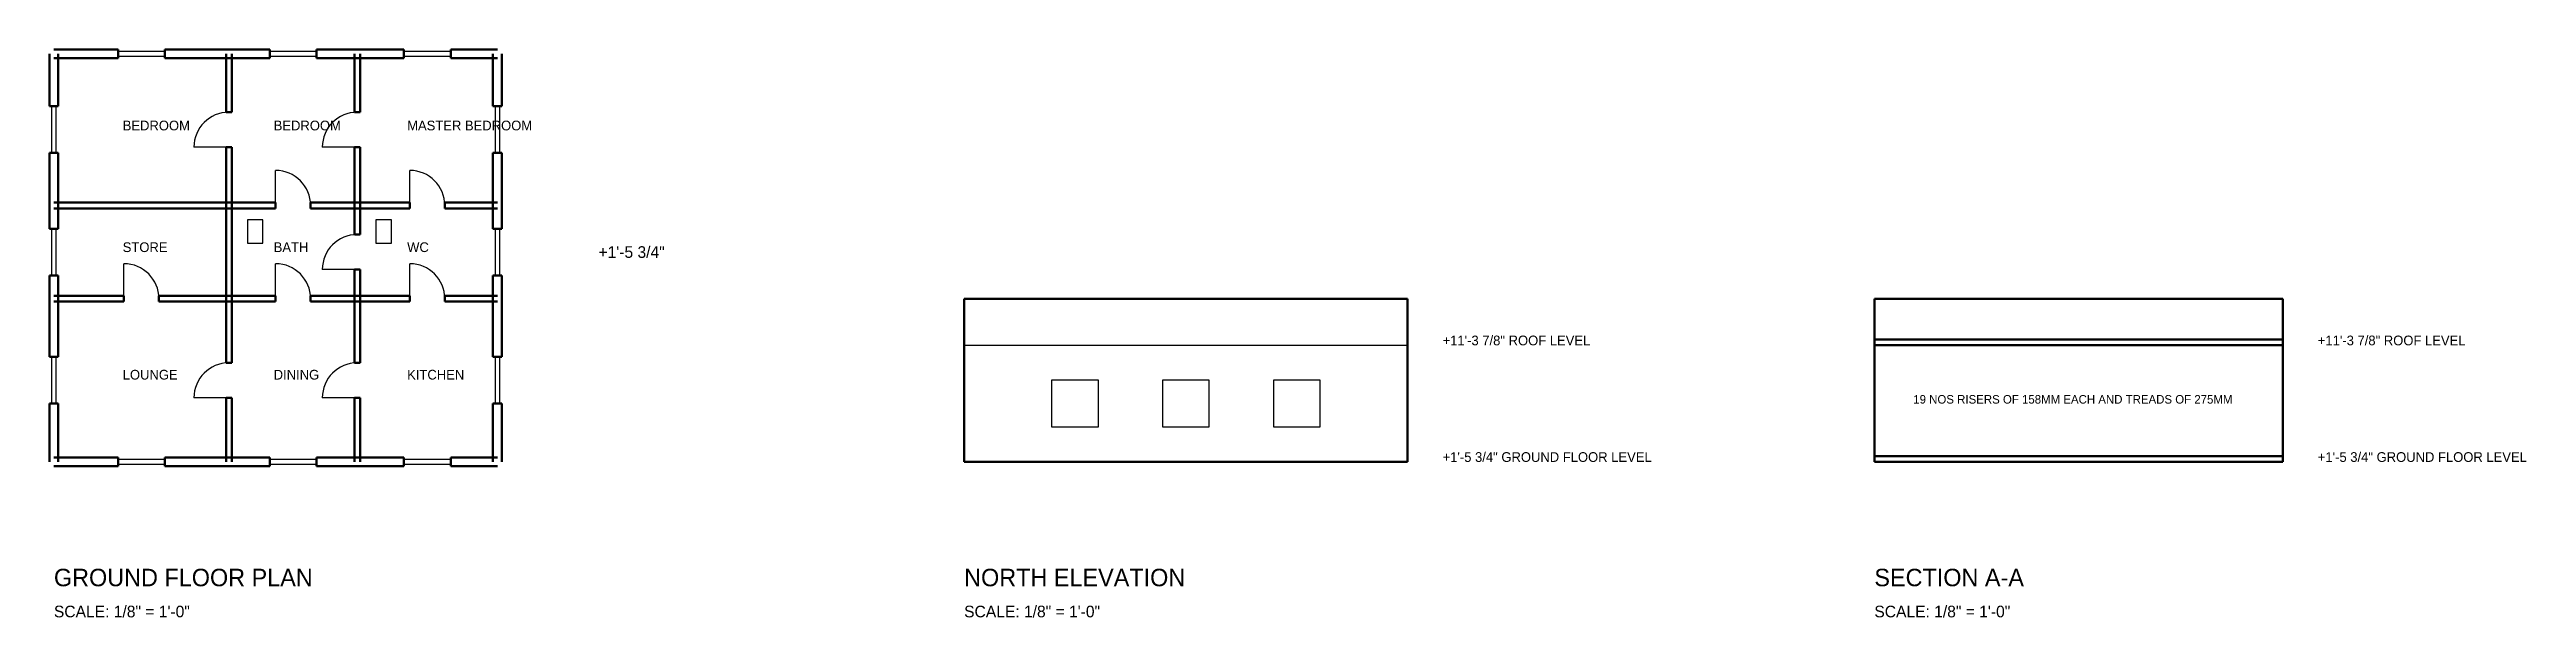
# Model space of a CAD drawing. Header units: inches. Extents: x -4 to 2503, y -158 to 418.
import ezdxf

# ---------------------------------------------------------------- set-up
doc = ezdxf.new("R2010")
doc.units = ezdxf.units.IN
for name, color, linetype in [('DOOR', 3, 'CONTINUOUS'), ('SANITARY', 6, 'CONTINUOUS'), ('TEXT', 5, 'CONTINUOUS'), ('WALL', 4, 'CONTINUOUS'), ('WIND', 2, 'CONTINUOUS')]:
    doc.layers.add(name, color=color, linetype=linetype)

msp = doc.modelspace()

# ---------------------------------------------------------------- linework, layer by layer
at = {"layer": 'DOOR'}
for p, q in [((177.1654, 318.8976), (141.7323, 318.8976)), ((307.0866, 318.8976), (271.6535, 318.8976)), ((224.4094, 259.8425), (224.4094, 295.2756)), ((360.2362, 259.8425), (360.2362, 295.2756)), ((70.8661, 165.3543), (70.8661, 200.7874)), ((224.4094, 165.3543), (224.4094, 200.7874)), ((360.2362, 165.3543), (360.2362, 200.7874)), ((307.0866, 194.8819), (271.6535, 194.8819)), ((177.1654, 64.9606), (141.7323, 64.9606)), ((307.0866, 64.9606), (271.6535, 64.9606))]:
    msp.add_line(p, q, dxfattribs=at)
for centre, start, end in [((177.1654, 318.8976), 90, 180), ((307.0866, 318.8976), 90, 180), ((224.4094, 259.8425), 0, 90), ((360.2362, 259.8425), 0, 90), ((307.0866, 194.8819), 90, 180), ((70.8661, 165.3543), 0, 90), ((224.4094, 165.3543), 0, 90), ((360.2362, 165.3543), 0, 90), ((177.1654, 64.9606), 90, 180), ((307.0866, 64.9606), 90, 180)]:
    msp.add_arc(centre, 35.4331, start, end, dxfattribs=at)
at = {"layer": 'SANITARY'}
for points in [[(195.8661, 221.4567), (211.6142, 221.4567), (211.6142, 245.0787), (195.8661, 245.0787)], [(325.7874, 221.4567), (341.5354, 221.4567), (341.5354, 245.0787), (325.7874, 245.0787)]]:
    msp.add_lwpolyline(points, close=True, dxfattribs=at)
at = {"layer": 'WALL', "lineweight": 50}
for p, q in [((-4.4291, 360.2362), (-4.4291, 413.3858)), ((64.9606, 417.815), (0, 417.815)), ((0, 408.9567), (64.9606, 408.9567)), ((4.4291, 413.3858), (4.4291, 360.2362)), ((64.9606, 408.9567), (64.9606, 417.815)), ((177.1654, 417.815), (112.2047, 417.815)), ((112.2047, 408.9567), (112.2047, 417.815)), ((112.2047, 408.9567), (177.1654, 408.9567)), ((174.2126, 354.3307), (174.2126, 413.3858)), ((218.5039, 417.815), (177.1654, 417.815)), ((177.1654, 408.9567), (218.5039, 408.9567)), ((180.1181, 413.3858), (180.1181, 354.3307)), ((218.5039, 408.9567), (218.5039, 417.815)), ((307.0866, 417.815), (265.748, 417.815)), ((265.748, 408.9567), (265.748, 417.815)), ((265.748, 408.9567), (307.0866, 408.9567)), ((304.1339, 354.3307), (304.1339, 413.3858)), ((354.3307, 417.815), (307.0866, 417.815)), ((307.0866, 408.9567), (354.3307, 408.9567)), ((310.0394, 413.3858), (310.0394, 354.3307)), ((354.3307, 408.9567), (354.3307, 417.815)), ((448.8189, 417.815), (401.5748, 417.815)), ((401.5748, 408.9567), (401.5748, 417.815)), ((401.5748, 408.9567), (448.8189, 408.9567)), ((444.3898, 360.2362), (444.3898, 413.3858)), ((453.248, 413.3858), (453.248, 360.2362)), ((-4.4291, 360.2362), (4.4291, 360.2362)), ((174.2126, 354.3307), (180.1181, 354.3307)), ((304.1339, 354.3307), (310.0394, 354.3307)), ((444.3898, 360.2362), (453.248, 360.2362)), ((-4.4291, 259.8425), (-4.4291, 312.9921)), ((-4.4291, 312.9921), (4.4291, 312.9921)), ((4.4291, 312.9921), (4.4291, 259.8425)), ((174.2126, 259.8425), (174.2126, 318.8976)), ((174.2126, 318.8976), (180.1181, 318.8976)), ((180.1181, 318.8976), (180.1181, 259.8425)), ((304.1339, 259.8425), (304.1339, 318.8976)), ((304.1339, 318.8976), (310.0394, 318.8976)), ((310.0394, 318.8976), (310.0394, 259.8425)), ((444.3898, 259.8425), (444.3898, 312.9921)), ((444.3898, 312.9921), (453.248, 312.9921)), ((453.248, 312.9921), (453.248, 259.8425)), ((-4.4291, 236.2205), (-4.4291, 259.8425)), ((177.1654, 262.7953), (0, 262.7953)), ((0, 256.8898), (177.1654, 256.8898)), ((4.4291, 259.8425), (4.4291, 236.2205)), ((174.2126, 165.3543), (174.2126, 259.8425)), ((224.4094, 262.7953), (177.1654, 262.7953)), ((177.1654, 256.8898), (224.4094, 256.8898)), ((180.1181, 259.8425), (180.1181, 165.3543)), ((224.4094, 256.8898), (224.4094, 262.7953)), ((307.0866, 262.7953), (259.8425, 262.7953)), ((259.8425, 256.8898), (259.8425, 262.7953)), ((259.8425, 256.8898), (307.0866, 256.8898)), ((304.1339, 230.315), (304.1339, 259.8425)), ((360.2362, 262.7953), (307.0866, 262.7953)), ((307.0866, 256.8898), (360.2362, 256.8898)), ((310.0394, 259.8425), (310.0394, 230.315)), ((360.2362, 256.8898), (360.2362, 262.7953)), ((448.8189, 262.7953), (395.6693, 262.7953)), ((395.6693, 256.8898), (395.6693, 262.7953)), ((395.6693, 256.8898), (448.8189, 256.8898)), ((444.3898, 236.2205), (444.3898, 259.8425)), ((453.248, 259.8425), (453.248, 236.2205)), ((-4.4291, 236.2205), (4.4291, 236.2205)), ((304.1339, 230.315), (310.0394, 230.315)), ((444.3898, 236.2205), (453.248, 236.2205)), ((-4.4291, 165.3543), (-4.4291, 188.9764)), ((-4.4291, 188.9764), (4.4291, 188.9764)), ((4.4291, 188.9764), (4.4291, 165.3543)), ((304.1339, 165.3543), (304.1339, 194.8819)), ((304.1339, 194.8819), (310.0394, 194.8819)), ((310.0394, 194.8819), (310.0394, 165.3543)), ((444.3898, 165.3543), (444.3898, 188.9764)), ((444.3898, 188.9764), (453.248, 188.9764)), ((453.248, 188.9764), (453.248, 165.3543)), ((-4.4291, 106.2992), (-4.4291, 165.3543)), ((70.8661, 168.3071), (0, 168.3071)), ((0, 162.4016), (70.8661, 162.4016)), ((4.4291, 165.3543), (4.4291, 106.2992)), ((70.8661, 162.4016), (70.8661, 168.3071)), ((177.1654, 168.3071), (106.2992, 168.3071)), ((106.2992, 162.4016), (106.2992, 168.3071)), ((106.2992, 162.4016), (177.1654, 162.4016)), ((174.2126, 100.3937), (174.2126, 165.3543)), ((224.4094, 168.3071), (177.1654, 168.3071)), ((177.1654, 162.4016), (224.4094, 162.4016)), ((180.1181, 165.3543), (180.1181, 100.3937)), ((224.4094, 162.4016), (224.4094, 168.3071)), ((307.0866, 168.3071), (259.8425, 168.3071)), ((259.8425, 162.4016), (259.8425, 168.3071)), ((259.8425, 162.4016), (307.0866, 162.4016)), ((304.1339, 100.3937), (304.1339, 165.3543)), ((360.2362, 168.3071), (307.0866, 168.3071)), ((307.0866, 162.4016), (360.2362, 162.4016)), ((310.0394, 165.3543), (310.0394, 100.3937)), ((360.2362, 162.4016), (360.2362, 168.3071)), ((448.8189, 168.3071), (395.6693, 168.3071)), ((395.6693, 162.4016), (395.6693, 168.3071)), ((395.6693, 162.4016), (448.8189, 162.4016)), ((444.3898, 106.2992), (444.3898, 165.3543)), ((453.248, 165.3543), (453.248, 106.2992)), ((1370.0787, 165.3543), (921.2598, 165.3543)), ((921.2598, 165.3543), (921.2598, 0)), ((1370.0787, 0), (1370.0787, 165.3543)), ((2255.9055, 165.3543), (1842.5197, 165.3543)), ((1842.5197, 165.3543), (1842.5197, 0)), ((2255.9055, 0), (2255.9055, 165.3543)), ((-4.4291, 106.2992), (4.4291, 106.2992)), ((174.2126, 100.3937), (180.1181, 100.3937)), ((304.1339, 100.3937), (310.0394, 100.3937)), ((444.3898, 106.2992), (453.248, 106.2992)), ((1842.5197, 124.0157), (2255.9055, 124.0157)), ((1842.5197, 118.1102), (2255.9055, 118.1102)), ((-4.4291, 0), (-4.4291, 59.0551)), ((-4.4291, 59.0551), (4.4291, 59.0551)), ((4.4291, 59.0551), (4.4291, 0)), ((174.2126, 0), (174.2126, 64.9606)), ((174.2126, 64.9606), (180.1181, 64.9606)), ((180.1181, 64.9606), (180.1181, 0)), ((304.1339, 0), (304.1339, 64.9606)), ((304.1339, 64.9606), (310.0394, 64.9606)), ((310.0394, 64.9606), (310.0394, 0)), ((444.3898, 0), (444.3898, 59.0551)), ((444.3898, 59.0551), (453.248, 59.0551)), ((453.248, 59.0551), (453.248, 0)), ((64.9606, 4.4291), (0, 4.4291)), ((64.9606, -4.4291), (64.9606, 4.4291)), ((177.1654, 4.4291), (112.2047, 4.4291)), ((112.2047, -4.4291), (112.2047, 4.4291)), ((218.5039, 4.4291), (177.1654, 4.4291)), ((218.5039, -4.4291), (218.5039, 4.4291)), ((307.0866, 4.4291), (265.748, 4.4291)), ((265.748, -4.4291), (265.748, 4.4291)), ((354.3307, 4.4291), (307.0866, 4.4291)), ((354.3307, -4.4291), (354.3307, 4.4291)), ((448.8189, 4.4291), (401.5748, 4.4291)), ((401.5748, -4.4291), (401.5748, 4.4291)), ((921.2598, 0), (1370.0787, 0)), ((1842.5197, 5.9055), (2255.9055, 5.9055)), ((1842.5197, 0), (2255.9055, 0)), ((1842.5197, 0), (2255.9055, 0)), ((0, -4.4291), (64.9606, -4.4291)), ((112.2047, -4.4291), (177.1654, -4.4291)), ((177.1654, -4.4291), (218.5039, -4.4291)), ((265.748, -4.4291), (307.0866, -4.4291)), ((307.0866, -4.4291), (354.3307, -4.4291)), ((401.5748, -4.4291), (448.8189, -4.4291))]:
    msp.add_line(p, q, dxfattribs=at)
at = {"layer": 'WALL'}
for p, q in [((921.2598, 118.1102), (1370.0787, 118.1102)), ((921.2598, 0), (1370.0787, 0))]:
    msp.add_line(p, q, dxfattribs=at)
at = {"layer": 'WIND'}
for points in [[(64.9606, 411.0236), (112.2047, 411.0236), (112.2047, 415.748), (64.9606, 415.748)], [(218.5039, 411.0236), (265.748, 411.0236), (265.748, 415.748), (218.5039, 415.748)], [(354.3307, 411.0236), (401.5748, 411.0236), (401.5748, 415.748), (354.3307, 415.748)], [(-2.3622, 312.9921), (2.3622, 312.9921), (2.3622, 360.2362), (-2.3622, 360.2362)], [(446.4567, 312.9921), (451.1811, 312.9921), (451.1811, 360.2362), (446.4567, 360.2362)], [(-2.3622, 188.9764), (2.3622, 188.9764), (2.3622, 236.2205), (-2.3622, 236.2205)], [(446.4567, 188.9764), (451.1811, 188.9764), (451.1811, 236.2205), (446.4567, 236.2205)], [(-2.3622, 59.0551), (2.3622, 59.0551), (2.3622, 106.2992), (-2.3622, 106.2992)], [(446.4567, 59.0551), (451.1811, 59.0551), (451.1811, 106.2992), (446.4567, 106.2992)], [(1009.8425, 35.4331), (1057.0866, 35.4331), (1057.0866, 82.6772), (1009.8425, 82.6772)], [(1122.0472, 35.4331), (1169.2913, 35.4331), (1169.2913, 82.6772), (1122.0472, 82.6772)], [(1234.252, 35.4331), (1281.4961, 35.4331), (1281.4961, 82.6772), (1234.252, 82.6772)], [(64.9606, -2.3622), (112.2047, -2.3622), (112.2047, 2.3622), (64.9606, 2.3622)], [(218.5039, -2.3622), (265.748, -2.3622), (265.748, 2.3622), (218.5039, 2.3622)], [(354.3307, -2.3622), (401.5748, -2.3622), (401.5748, 2.3622), (354.3307, 2.3622)]]:
    msp.add_lwpolyline(points, close=True, dxfattribs=at)

# ---------------------------------------------------------------- texts
at = {"layer": 'TEXT'}
for s, height, p in [('BEDROOM', 9.8425, (69.6358, 335.876)), ('BEDROOM', 9.8425, (222.4409, 335.876)), ('MASTER BEDROOM', 9.8425, (357.5295, 335.876)), ('STORE', 9.8425, (69.6358, 212.5984)), ('BATH', 9.8425, (222.4409, 212.5984)), ('WC', 9.8425, (357.5295, 212.5984)), ('+1\'-5 3/4"', 11.811, (551.1811, 206.6929)), ('+11\'-3 7/8" ROOF LEVEL', 9.8425, (1405.5118, 118.1102)), ('+11\'-3 7/8" ROOF LEVEL', 9.8425, (2291.3386, 118.1102)), ('LOUNGE', 9.8425, (69.6358, 83.4154)), ('DINING', 9.8425, (222.4409, 83.4154)), ('KITCHEN', 9.8425, (357.5295, 83.4154)), ('19 NOS RISERS OF 158MM EACH AND TREADS OF 275MM', 8.6614, (1881.8898, 59.0551)), ('+1\'-5 3/4" GROUND FLOOR LEVEL', 9.8425, (1405.5118, 0)), ('+1\'-5 3/4" GROUND FLOOR LEVEL', 9.8425, (2291.3386, 0)), ('GROUND FLOOR PLAN', 17.7165, (0, -125.9843)), ('NORTH ELEVATION', 17.7165, (921.2598, -125.9843)), ('SECTION A-A', 17.7165, (1842.5197, -125.9843)), ('SCALE: 1/8" = 1\'-0"', 11.811, (0, -157.4803)), ('SCALE: 1/8" = 1\'-0"', 11.811, (921.2598, -157.4803)), ('SCALE: 1/8" = 1\'-0"', 11.811, (1842.5197, -157.4803))]:
    msp.add_text(s, height=height, dxfattribs=at).set_placement(p)

doc.saveas('drawing.dxf')
